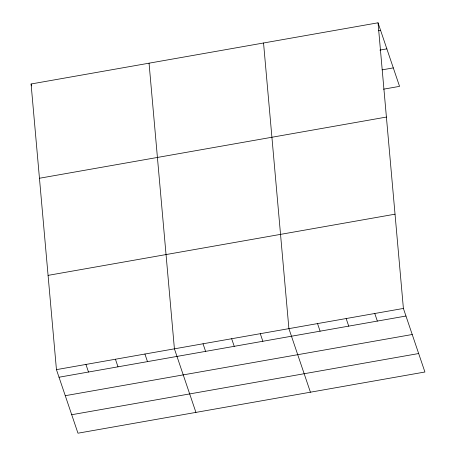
<?xml version="1.0" encoding="UTF-8"?>
<svg xmlns="http://www.w3.org/2000/svg" width="456" height="456" viewBox="0 0 456 456"><rect width="100%" height="100%" fill="white"/><g stroke="black" fill="none" stroke-linecap="round" stroke-linejoin="round"><path stroke-width="0.68" d="M378.035 22.8L403.4 308.444L424.918 372.01L77.965 433.2L56.447 369.639L31.082 83.989L378.035 22.8L399.553 86.361L383.496 89.194M378.514 30.757L380.606 30.387M379.877 50.092L386.859 48.86M382.128 69.859L393.3 67.893M39.455 178.256L386.409 117.061M48.079 275.373L395.033 214.183M56.447 369.639L403.4 308.444M59.018 377.226L405.971 316.031M65.265 395.694L412.224 334.505M71.712 414.726L418.665 353.537M374.775 313.494L377.346 321.081M346.155 318.544L348.72 326.131M317.53 323.589L320.101 331.176M310.422 392.2L288.904 328.639L263.545 42.995M260.285 333.689L262.85 341.276M231.659 338.734L234.224 346.321M203.034 343.784L205.605 351.371M195.926 412.395L174.414 348.834L149.049 63.184M144.922 354.033L147.487 361.619M31.082 83.989L31.726 85.888M115.431 359.237L117.996 366.823M85.939 364.435L88.504 372.022"/></g></svg>
